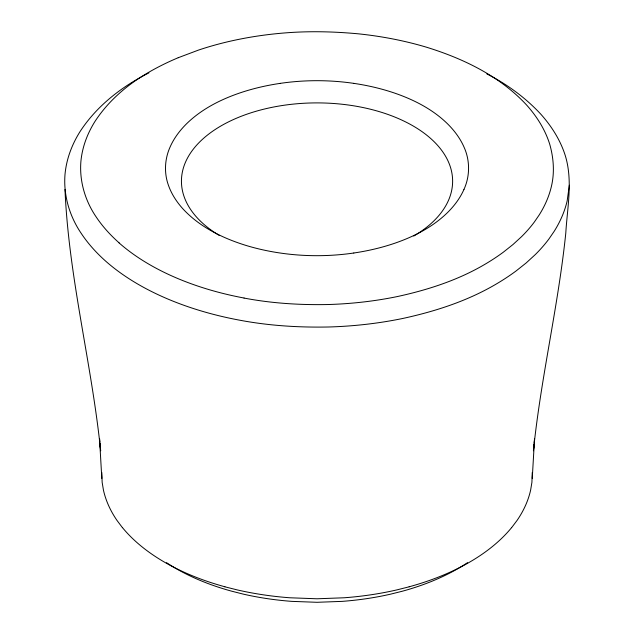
<?xml version="1.0" encoding="UTF-8"?>
<svg xmlns="http://www.w3.org/2000/svg" width="634" height="634" viewBox="0 0 634 634"><rect width="100%" height="100%" fill="white"/><g stroke="black" fill="none" stroke-linecap="round" stroke-linejoin="round"><path stroke-width="0.95" d="M101.812 472.496L102.145 482.308L103.445 490.122A217.533 125.595 0 0 0 117.021 520.459L122.433 527.662M532.251 478.393L534.541 438.799L534.177 442.461M486.849 73.932C506.923 84.108 525.356 97.573 540.707 114.065A257.119 148.443 0 0 1 565.354 155.829C572.962 180.991 567.311 207.366 565.797 233.003C558.285 306.063 540.873 377.737 533.424 450.806L534.01 444.315M569.34 185.223L567.168 200.907A253.267 146.224 0 0 1 554.1 231.442L549.084 238.756A247.957 143.157 0 0 1 535.286 254.591L526.18 262.944L516.116 270.932A263.498 152.128 0 0 1 496.882 283.66C468.019 300.809 435.669 311.302 402.994 318.419A258.498 149.244 0 0 1 328.626 326.993C298.669 327.58 268.61 325.702 239.145 320.091A252.427 145.741 0 0 1 105.751 261.208A256.596 148.142 0 0 1 81.461 233.732C69.669 216.559 63.392 195.652 64.977 174.778A258.236 149.093 0 0 1 79.876 131.856C94.728 108.858 116.276 90.916 140.035 77.633A259.892 150.044 0 0 1 148.903 72.862M463.961 189.415C470.087 176.093 470.087 160.283 463.961 146.961A155.639 89.854 0 0 0 446.915 123.218C432.34 109.159 413.923 99.768 394.927 93.198A155.639 89.854 0 0 0 353.796 83.363M511.614 527.662L517.035 520.466A217.454 125.548 0 0 0 530.618 490.13L531.918 482.315L532.243 472.512M178.249 57.702L198.379 50.126A233.463 134.788 0 0 1 224.087 42.66A237.314 137.015 0 0 1 285.498 32.881C309.852 30.955 334.34 31.581 358.646 33.856A241.047 139.171 0 0 1 426.444 47.193C463.494 58.621 499.933 76.199 526.6 105.022A240.975 139.123 0 0 1 549.702 144.156C553.609 157.842 554.742 172.472 551.406 186.396A237.274 136.984 0 0 1 539.162 215.005L534.462 221.86A232.456 134.202 0 0 1 521.528 236.688L512.993 244.518L503.57 252.007A246.8 142.492 0 0 1 485.549 263.934C458.501 280.006 428.188 289.833 397.581 296.506A242.204 139.837 0 0 1 327.897 304.534C299.827 305.089 271.661 303.321 244.05 298.067M409.176 586.807L396.702 589.937A217.597 125.627 0 0 1 344.143 597.775L317.024 598.781L289.904 597.775A217.454 125.54 0 0 1 237.354 589.937L224.88 586.807M280.26 83.363C304.605 79.797 329.458 79.797 353.796 83.363M353.804 253.014C331.867 256.207 309.519 256.548 287.503 253.988A154.466 89.18 0 0 1 245.604 245.31C222.653 238.146 200.098 227.178 183.448 209.426A154.466 89.18 0 0 1 168.422 185.239C163.937 172.868 164.705 158.912 170.118 146.961A155.726 89.909 0 0 1 187.141 123.218C201.715 109.159 220.125 99.768 239.121 93.198A155.726 89.909 0 0 1 280.26 83.363M99.578 438.768L99.823 441.541M99.99 443.396L100.655 450.806C91.684 363.29 68.718 277.51 64.985 189.407M99.546 438.831L101.812 478.385M224.904 586.775A214.934 124.09 0 0 1 122.489 527.646M511.567 527.654A214.871 124.05 0 0 1 409.152 586.783M166.536 562.667A199.052 114.92 0 0 0 231.711 591.189L243.242 594.113A201.39 116.276 0 0 0 291.909 601.373L317.024 602.3L342.146 601.373A201.517 116.339 0 0 0 390.813 594.106L402.368 591.213A199.013 114.897 0 0 0 467.527 562.667M219.443 235.531A135.589 78.283 0 0 1 222.019 125.334A135.589 78.283 0 0 1 412.908 125.825A135.589 78.283 0 0 1 413.764 236.038M178.249 57.702A242.949 140.265 0 0 0 147.167 73.219C126.499 85.344 107.899 101.48 94.815 121.696A241.966 139.702 0 0 0 80.859 161.908C79.377 181.467 85.257 201.057 96.313 217.153A240.437 138.814 0 0 0 119.137 242.87M244.074 298.028A236.522 136.556 0 0 1 119.065 242.901M353.804 253.006A155.726 89.909 0 0 0 394.927 243.179C413.923 236.617 432.34 227.226 446.915 213.167A155.726 89.909 0 0 0 463.961 189.415"/></g></svg>
